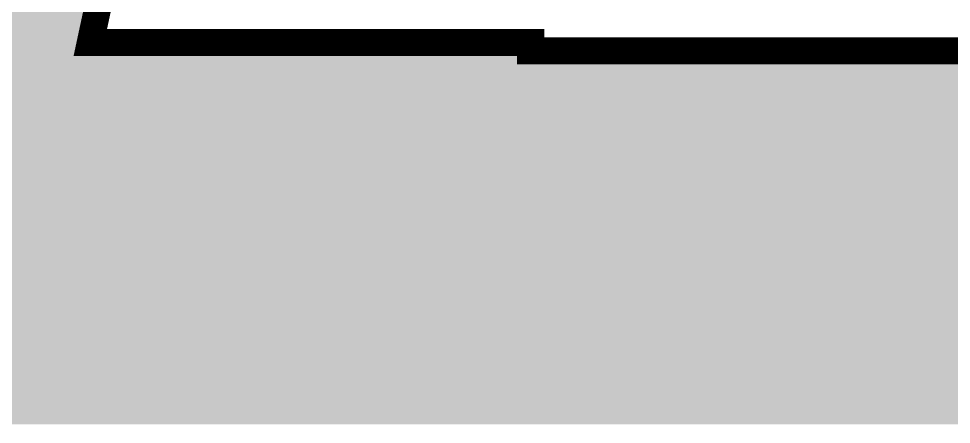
# Model space of a CAD drawing. Header units: metres. Extents: x 2494 to 3558, y 282 to 553.
# Drawn here: x 2886.73 to 2890.177, y 378.894 to 380.395 of the extents above; entities that cross this region are included whole.
import ezdxf

# ---------------------------------------------------------------- set-up
doc = ezdxf.new("R2010")
doc.units = ezdxf.units.M
doc.header["$LTSCALE"] = 7
doc.header["$MEASUREMENT"] = 0
doc.layers.add('PENA 01', color=1, linetype='Continuous')
doc.layers.add('PENA 02', color=2, linetype='Continuous')

msp = doc.modelspace()

# ---------------------------------------------------------------- hatches: boundary and pattern name
at = {"layer": 'PENA 01', "ltscale": 1.5}
h = msp.add_hatch(dxfattribs=at)
h.set_pattern_fill('EARTH', color=256, scale=0.75, angle=45, style=0, double=1)
h.set_pattern_definition([(45, (2879.0054, 378.8939), (3e-17, 0.265165), [0.1875, -0.1875]), (45, (2878.95568, 378.94361), (3e-17, 0.265165), [0.1875, -0.1875]), (45, (2878.90596, 378.99333), (3e-17, 0.265165), [0.1875, -0.1875]), (135, (2878.90596, 379.02647), (-0.265165, 6e-17), [0.1875, -0.1875]), (135, (2878.95568, 379.0762), (-0.265165, 6e-17), [0.1875, -0.1875]), (135, (2879.0054, 379.12591), (-0.265165, 6e-17), [0.1875, -0.1875])])
h.paths.add_polyline_path([(2917.3437, 380.1564), (2914.5524, 380.1564), (2914.5524, 382.3107), (2914.0881, 382.3107), (2914.1742, 381.9098), (2913.4381, 381.9098), (2913.5242, 381.509), (2912.7881, 381.509), (2912.8742, 381.1081), (2912.1381, 381.1081), (2912.2242, 380.7072), (2911.4881, 380.7072), (2911.5742, 380.3064), (2910.7029, 380.3064), (2910.7029, 380.2764), (2888.6224, 380.2764), (2888.6224, 380.3064), (2887.7307, 380.3064), (2886.9945, 380.3064), (2887.0807, 380.7072), (2887.1668, 381.1081), (2886.4307, 381.1081), (2886.5168, 381.509), (2885.7807, 381.509), (2885.8668, 381.9098), (2885.1307, 381.9098), (2885.2168, 382.3107), (2884.7524, 382.3107), (2884.7524, 380.0964), (2883.3774, 380.0964), (2883.3774, 380.2964), (2882.1774, 380.2964), (2882.1774, 380.2564), (2882.1374, 380.2564), (2882.1374, 379.8964), (2881.4174, 379.8964), (2881.4174, 380.2564), (2881.3774, 380.2564), (2881.3774, 380.2964), (2879.0054, 380.2964), (2879.0054, 378.8939), (2917.3437, 378.8939)])

# ---------------------------------------------------------------- linework, layer by layer
at = {"layer": 'PENA 02', "ltscale": 1.5, "const_width": 0.1}
msp.add_lwpolyline([(2879.0054, 380.2964), (2881.3774, 380.2964), (2881.3774, 380.2564), (2881.4174, 380.2564), (2881.4174, 379.8964), (2882.1374, 379.8964), (2882.1374, 380.2564), (2882.1774, 380.2564), (2882.1774, 380.2964), (2883.3774, 380.2964), (2883.3774, 380.0964), (2884.7524, 380.0964), (2884.7524, 382.3107), (2885.2168, 382.3107), (2885.1307, 381.9098), (2885.8668, 381.9098), (2885.7807, 381.509), (2886.5168, 381.509), (2886.4307, 381.1081), (2887.1668, 381.1081), (2886.9945, 380.3064), (2888.6224, 380.3064), (2888.6224, 380.2764), (2910.7029, 380.2764)], dxfattribs=at)

doc.saveas('drawing.dxf')
